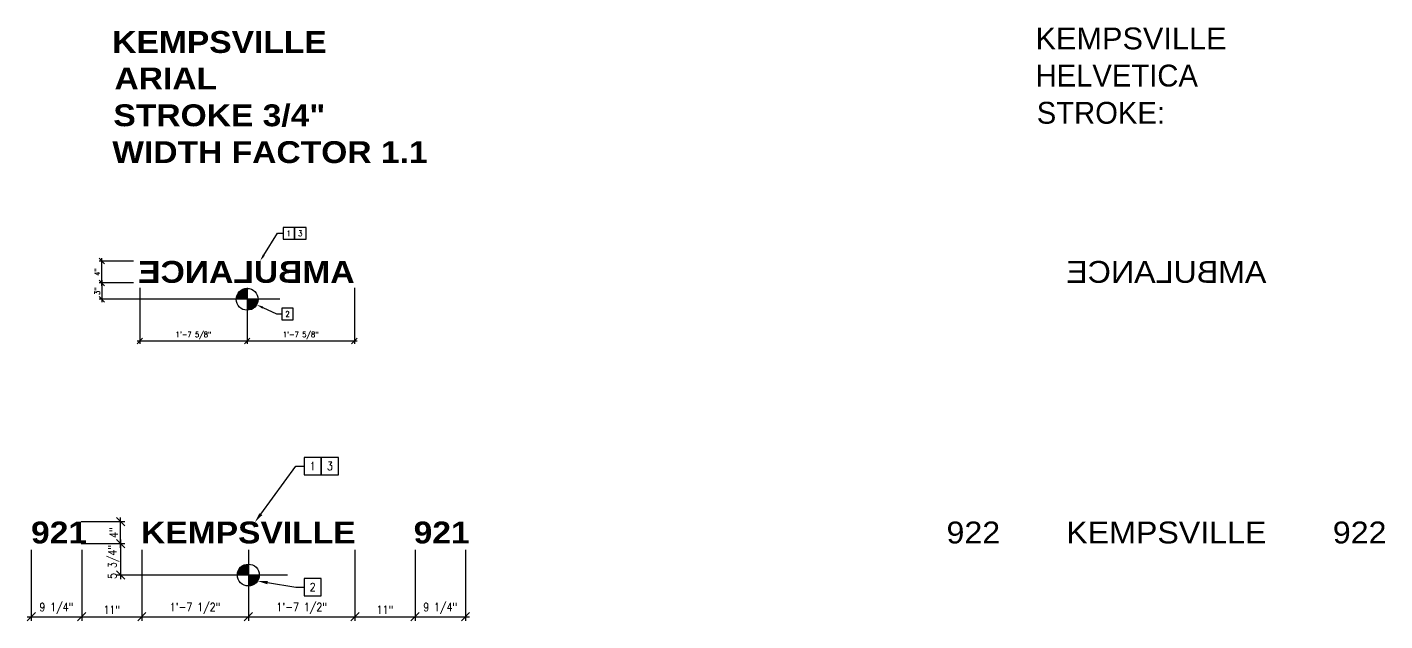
# Model space of a CAD drawing. Header units: inches. Extents: x -82 to 6902, y -1676 to 228.
# Drawn here: x 5.1 to 253.6, y 103.6 to 212.2 of the extents above; entities that cross this region are included whole.
import ezdxf
from ezdxf import colors
from ezdxf.entities.mleader import LeaderData, LeaderLine
from ezdxf.enums import TextEntityAlignment as Align
from ezdxf.math import Vec2, Vec3

# ---------------------------------------------------------------- set-up
doc = ezdxf.new("R2010")
doc.units = ezdxf.units.IN
doc.header["$LTSCALE"] = 0.5
doc.header["$MEASUREMENT"] = 0
for name, color, linetype in [('A-SHET-SYMB', 3, 'Continuous'), ('A-TEXT', 6, 'Continuous'), ('Dimensions', 1, 'Continuous'), ('TEXT - GREEN', 104, 'Continuous')]:
    doc.layers.add(name, color=color, linetype=linetype)
doc.styles.add('Kempsville1', font='ARIALBD.TTF', dxfattribs={"height": 4})
doc.styles.add('Kempsville2', font='velvethh.shx', dxfattribs={"height": 4})
doc.styles.add('TDC_Standard', font='romans.shx', dxfattribs={"width": 0.85})
doc.dimstyles.new('TDC - 12', dxfattribs={"dimscale": 12, "dimtxt": 0.125, "dimasz": 0.125, "dimexe": 0.0625, "dimexo": 0.0625, "dimgap": 0.03125, "dimtad": 1, "dimdec": 4, "dimzin": 11, "dimdsep": 46, "dimlunit": 4, "dimtxsty": 'TDC_Standard', "dimblk1": 'OBLIQUE', "dimblk2": 'OBLIQUE', "dimsah": 1, "dimcen": 0.125, "dimdle": 0.0625, "dimclrd": 1, "dimclre": 6, "dimclrt": 2, "dimadec": 0, "dimazin": 0, "dimtfac": 1.33333, "dimtdec": 4, "dimtmove": 2, "dimatfit": 2, "dimfxl": 1, "dimfrac": 2, "dimtolj": 1, "dimtzin": 11, "dimarcsym": 0})
doc.dimstyles.new('TDC - 8', dxfattribs={"dimscale": 8, "dimtxt": 0.125, "dimasz": 0.125, "dimexe": 0.0625, "dimexo": 0.0625, "dimgap": 0.03125, "dimtad": 1, "dimdec": 4, "dimzin": 11, "dimdsep": 46, "dimlunit": 4, "dimtxsty": 'TDC_Standard', "dimblk1": 'OBLIQUE', "dimblk2": 'OBLIQUE', "dimsah": 1, "dimcen": 0.125, "dimdle": 0.0625, "dimclrd": 1, "dimclre": 6, "dimclrt": 2, "dimadec": 0, "dimazin": 0, "dimtfac": 1.33333, "dimtdec": 4, "dimtmove": 2, "dimatfit": 2, "dimfxl": 1, "dimfrac": 2, "dimtolj": 1, "dimtzin": 11, "dimarcsym": 0})
doc.mleader_styles.duplicate_entry("Standard", '')

# ---------------------------------------------------------------- blocks, each defined once
blk = doc.blocks.new('_Oblique')
at = {"color": 0, "linetype": 'ByBlock', "lineweight": -2}
blk.add_line((-0.5, -0.5), (0.5, 0.5), dxfattribs=at)
blk = doc.blocks.new('*D7')
at = {"layer": 'DefPoints', "color": 0}
for p in [(5.88, 117.37), (15.11, 117.37), (15.11, 104.37)]:
    blk.add_point(p, dxfattribs=at)
at = {"layer": 'Dimensions', "color": 6, "lineweight": -2}
for p, q in [((5.88, 116.62), (5.88, 103.62)), ((15.11, 116.62), (15.11, 103.62))]:
    blk.add_line(p, q, dxfattribs=at)
at = {"layer": 'Dimensions', "color": 1, "lineweight": -2}
blk.add_line((5.13, 104.37), (15.86, 104.37), dxfattribs=at)
at = {"layer": 'Dimensions', "color": 1, "lineweight": -2, "xscale": 1.5, "yscale": 1.5, "zscale": 1.5, "rotation": 180}
blk.add_blockref('_Oblique', (5.88, 104.37), dxfattribs=at)
at = {"layer": 'Dimensions', "color": 1, "lineweight": -2, "xscale": 1.5, "yscale": 1.5, "zscale": 1.5}
blk.add_blockref('_Oblique', (15.11, 104.37), dxfattribs=at)
at = {"layer": 'Dimensions', "color": 2, "insert": (10.49, 105.89), "char_height": 1.5, "attachment_point": 5, "style": 'TDC_Standard'}
blk.add_mtext('\\A1;9 1/4"', dxfattribs=at)
blk = doc.blocks.new('*D8')
at = {"layer": 'DefPoints', "color": 0}
for p in [(15.11, 117.37), (26.11, 117.37), (26.11, 104.37)]:
    blk.add_point(p, dxfattribs=at)
at = {"layer": 'Dimensions', "color": 6, "lineweight": -2}
for p, q in [((15.11, 116.62), (15.11, 103.62)), ((26.11, 116.62), (26.11, 103.62))]:
    blk.add_line(p, q, dxfattribs=at)
at = {"layer": 'Dimensions', "color": 1, "lineweight": -2}
blk.add_line((14.36, 104.37), (26.86, 104.37), dxfattribs=at)
at = {"layer": 'Dimensions', "color": 1, "lineweight": -2, "xscale": 1.5, "yscale": 1.5, "zscale": 1.5, "rotation": 180}
blk.add_blockref('_Oblique', (15.11, 104.37), dxfattribs=at)
at = {"layer": 'Dimensions', "color": 1, "lineweight": -2, "xscale": 1.5, "yscale": 1.5, "zscale": 1.5}
blk.add_blockref('_Oblique', (26.11, 104.37), dxfattribs=at)
at = {"layer": 'Dimensions', "color": 2, "insert": (20.61, 105.64), "char_height": 1.5, "attachment_point": 5, "style": 'TDC_Standard'}
blk.add_mtext('\\A1;11"', dxfattribs=at)
blk = doc.blocks.new('*D9')
at = {"layer": 'DefPoints', "color": 0}
for p in [(26.11, 117.37), (45.61, 117.37), (45.61, 104.37)]:
    blk.add_point(p, dxfattribs=at)
at = {"layer": 'Dimensions', "color": 6, "lineweight": -2}
for p, q in [((26.11, 116.62), (26.11, 103.62)), ((45.61, 116.62), (45.61, 103.62))]:
    blk.add_line(p, q, dxfattribs=at)
at = {"layer": 'Dimensions', "color": 1, "lineweight": -2}
blk.add_line((25.36, 104.37), (46.36, 104.37), dxfattribs=at)
at = {"layer": 'Dimensions', "color": 1, "lineweight": -2, "xscale": 1.5, "yscale": 1.5, "zscale": 1.5, "rotation": 180}
blk.add_blockref('_Oblique', (26.11, 104.37), dxfattribs=at)
at = {"layer": 'Dimensions', "color": 1, "lineweight": -2, "xscale": 1.5, "yscale": 1.5, "zscale": 1.5}
blk.add_blockref('_Oblique', (45.61, 104.37), dxfattribs=at)
at = {"layer": 'Dimensions', "color": 2, "insert": (35.86, 105.89), "char_height": 1.5, "attachment_point": 5, "style": 'TDC_Standard'}
blk.add_mtext('\\A1;1\'-7 1/2"', dxfattribs=at)
blk = doc.blocks.new('*D10')
at = {"layer": 'DefPoints', "color": 0}
for p in [(45.61, 117.37), (65.11, 117.37), (65.11, 104.37)]:
    blk.add_point(p, dxfattribs=at)
at = {"layer": 'Dimensions', "color": 6, "lineweight": -2}
for p, q in [((45.61, 116.62), (45.61, 103.62)), ((65.11, 116.62), (65.11, 103.62))]:
    blk.add_line(p, q, dxfattribs=at)
at = {"layer": 'Dimensions', "color": 1, "lineweight": -2}
blk.add_line((44.86, 104.37), (65.86, 104.37), dxfattribs=at)
at = {"layer": 'Dimensions', "color": 1, "lineweight": -2, "xscale": 1.5, "yscale": 1.5, "zscale": 1.5, "rotation": 180}
blk.add_blockref('_Oblique', (45.61, 104.37), dxfattribs=at)
at = {"layer": 'Dimensions', "color": 1, "lineweight": -2, "xscale": 1.5, "yscale": 1.5, "zscale": 1.5}
blk.add_blockref('_Oblique', (65.11, 104.37), dxfattribs=at)
at = {"layer": 'Dimensions', "color": 2, "insert": (55.36, 105.89), "char_height": 1.5, "attachment_point": 5, "style": 'TDC_Standard'}
blk.add_mtext('\\A1;1\'-7 1/2"', dxfattribs=at)
blk = doc.blocks.new('*D11')
at = {"layer": 'DefPoints', "color": 0}
for p in [(65.11, 117.37), (76.11, 117.37), (76.11, 104.37)]:
    blk.add_point(p, dxfattribs=at)
at = {"layer": 'Dimensions', "color": 6, "lineweight": -2}
for p, q in [((65.11, 116.62), (65.11, 103.62)), ((76.11, 116.62), (76.11, 103.62))]:
    blk.add_line(p, q, dxfattribs=at)
at = {"layer": 'Dimensions', "color": 1, "lineweight": -2}
blk.add_line((64.36, 104.37), (76.86, 104.37), dxfattribs=at)
at = {"layer": 'Dimensions', "color": 1, "lineweight": -2, "xscale": 1.5, "yscale": 1.5, "zscale": 1.5, "rotation": 180}
blk.add_blockref('_Oblique', (65.11, 104.37), dxfattribs=at)
at = {"layer": 'Dimensions', "color": 1, "lineweight": -2, "xscale": 1.5, "yscale": 1.5, "zscale": 1.5}
blk.add_blockref('_Oblique', (76.11, 104.37), dxfattribs=at)
at = {"layer": 'Dimensions', "color": 2, "insert": (70.61, 105.64), "char_height": 1.5, "attachment_point": 5, "style": 'TDC_Standard'}
blk.add_mtext('\\A1;11"', dxfattribs=at)
blk = doc.blocks.new('*D12')
at = {"layer": 'DefPoints', "color": 0}
for p in [(76.11, 117.37), (85.34, 117.37), (85.34, 104.37)]:
    blk.add_point(p, dxfattribs=at)
at = {"layer": 'Dimensions', "color": 6, "lineweight": -2}
for p, q in [((76.11, 116.62), (76.11, 103.62)), ((85.34, 116.62), (85.34, 103.62))]:
    blk.add_line(p, q, dxfattribs=at)
at = {"layer": 'Dimensions', "color": 1, "lineweight": -2}
blk.add_line((75.36, 104.37), (86.09, 104.37), dxfattribs=at)
at = {"layer": 'Dimensions', "color": 1, "lineweight": -2, "xscale": 1.5, "yscale": 1.5, "zscale": 1.5, "rotation": 180}
blk.add_blockref('_Oblique', (76.11, 104.37), dxfattribs=at)
at = {"layer": 'Dimensions', "color": 1, "lineweight": -2, "xscale": 1.5, "yscale": 1.5, "zscale": 1.5}
blk.add_blockref('_Oblique', (85.34, 104.37), dxfattribs=at)
at = {"layer": 'Dimensions', "color": 2, "insert": (80.72, 105.89), "char_height": 1.5, "attachment_point": 5, "style": 'TDC_Standard'}
blk.add_mtext('\\A1;9 1/4"', dxfattribs=at)
blk = doc.blocks.new('*D13')
at = {"color": 6, "lineweight": -2}
for p, q in [((24.58, 169.42), (18.3, 169.42)), ((24.58, 165.4), (18.3, 165.4))]:
    blk.add_line(p, q, dxfattribs=at)
at = {"color": 1, "lineweight": -2}
blk.add_line((18.8, 164.9), (18.8, 169.92), dxfattribs=at)
at = {"layer": 'DefPoints', "color": 0}
for p in [(18.8, 169.42), (25.08, 169.42), (25.08, 165.4)]:
    blk.add_point(p, dxfattribs=at)
at = {"color": 1, "lineweight": -2}
for p, rotation in [((18.8, 169.42), 90), ((18.8, 165.4), 270)]:
    blk.add_blockref('_Oblique', p, dxfattribs=dict(at, rotation=rotation))
at = {"color": 2, "insert": (17.95, 167.41), "char_height": 1, "attachment_point": 5, "rotation": 90, "style": 'TDC_Standard'}
blk.add_mtext('\\A1;4"', dxfattribs=at)
blk = doc.blocks.new('*D24')
at = {"color": 6, "lineweight": -2}
for p, q in [((24.58, 165.4), (18.3, 165.4)), ((51.36, 162.42), (18.3, 162.42))]:
    blk.add_line(p, q, dxfattribs=at)
at = {"color": 1, "lineweight": -2}
blk.add_line((18.8, 165.9), (18.8, 161.92), dxfattribs=at)
at = {"layer": 'DefPoints', "color": 0}
for p in [(25.08, 165.4), (18.8, 162.42), (51.86, 162.42)]:
    blk.add_point(p, dxfattribs=at)
at = {"color": 1, "lineweight": -2}
for p, rotation in [((18.8, 165.4), 90), ((18.8, 162.42), 270)]:
    blk.add_blockref('_Oblique', p, dxfattribs=dict(at, rotation=rotation))
at = {"color": 2, "insert": (17.95, 163.91), "char_height": 1, "attachment_point": 5, "rotation": 90, "style": 'TDC_Standard'}
blk.add_mtext('\\A1;3"', dxfattribs=at)
blk = doc.blocks.new('*D25')
at = {"color": 6, "lineweight": -2}
for p, q in [((25.76, 164.53), (25.76, 154.3)), ((45.38, 164.53), (45.38, 154.3))]:
    blk.add_line(p, q, dxfattribs=at)
at = {"color": 1, "lineweight": -2}
blk.add_line((25.26, 154.8), (45.88, 154.8), dxfattribs=at)
at = {"layer": 'DefPoints', "color": 0}
for p in [(25.76, 165.03), (45.38, 165.03), (45.38, 154.8)]:
    blk.add_point(p, dxfattribs=at)
at = {"color": 1, "lineweight": -2, "rotation": 180}
blk.add_blockref('_Oblique', (25.76, 154.8), dxfattribs=at)
at = {"color": 1, "lineweight": -2}
blk.add_blockref('_Oblique', (45.38, 154.8), dxfattribs=at)
at = {"color": 2, "insert": (35.57, 155.82), "char_height": 1, "attachment_point": 5, "style": 'TDC_Standard'}
blk.add_mtext('\\A1;1\'-7 5/8"', dxfattribs=at)
blk = doc.blocks.new('*D26')
at = {"color": 6, "lineweight": -2}
for p, q in [((45.38, 164.53), (45.38, 154.3)), ((65.01, 164.53), (65.01, 154.3))]:
    blk.add_line(p, q, dxfattribs=at)
at = {"color": 1, "lineweight": -2}
blk.add_line((44.88, 154.8), (65.51, 154.8), dxfattribs=at)
at = {"layer": 'DefPoints', "color": 0}
for p in [(45.38, 165.03), (65.01, 165.03), (65.01, 154.8)]:
    blk.add_point(p, dxfattribs=at)
at = {"color": 1, "lineweight": -2, "rotation": 180}
blk.add_blockref('_Oblique', (45.38, 154.8), dxfattribs=at)
at = {"color": 1, "lineweight": -2}
blk.add_blockref('_Oblique', (65.01, 154.8), dxfattribs=at)
at = {"color": 2, "insert": (55.19, 155.82), "char_height": 1, "attachment_point": 5, "style": 'TDC_Standard'}
blk.add_mtext('\\A1;1\'-7 5/8"', dxfattribs=at)
blk = doc.blocks.new('*D27')
at = {"layer": 'DefPoints', "color": 0}
for p in [(14.23, 121.77), (22.23, 121.77), (14.23, 117.74)]:
    blk.add_point(p, dxfattribs=at)
at = {"layer": 'Dimensions', "color": 6, "lineweight": -2}
for p, q in [((14.98, 121.77), (22.98, 121.77)), ((14.98, 117.74), (22.98, 117.74))]:
    blk.add_line(p, q, dxfattribs=at)
at = {"layer": 'Dimensions', "color": 1, "lineweight": -2}
blk.add_line((22.23, 116.99), (22.23, 122.52), dxfattribs=at)
at = {"layer": 'Dimensions', "color": 1, "lineweight": -2, "xscale": 1.5, "yscale": 1.5, "zscale": 1.5}
for p, rotation in [((22.23, 121.77), 90), ((22.23, 117.74), 270)]:
    blk.add_blockref('_Oblique', p, dxfattribs=dict(at, rotation=rotation))
at = {"layer": 'Dimensions', "color": 2, "insert": (20.96, 119.75), "char_height": 1.5, "attachment_point": 5, "rotation": 90, "style": 'TDC_Standard'}
blk.add_mtext('\\A1;4"', dxfattribs=at)
blk = doc.blocks.new('*D28')
at = {"layer": 'DefPoints', "color": 0}
for p in [(14.23, 117.74), (22.23, 111.99), (53.54, 111.99)]:
    blk.add_point(p, dxfattribs=at)
at = {"layer": 'Dimensions', "color": 6, "lineweight": -2}
for p, q in [((14.98, 117.74), (22.98, 117.74)), ((52.79, 111.99), (21.48, 111.99))]:
    blk.add_line(p, q, dxfattribs=at)
at = {"layer": 'Dimensions', "color": 1, "lineweight": -2}
blk.add_line((22.23, 118.49), (22.23, 111.24), dxfattribs=at)
at = {"layer": 'Dimensions', "color": 1, "lineweight": -2, "xscale": 1.5, "yscale": 1.5, "zscale": 1.5}
for p, rotation in [((22.23, 117.74), 90), ((22.23, 111.99), 270)]:
    blk.add_blockref('_Oblique', p, dxfattribs=dict(at, rotation=rotation))
at = {"layer": 'Dimensions', "color": 2, "insert": (20.96, 114.4), "char_height": 1.5, "attachment_point": 5, "rotation": 90, "style": 'TDC_Standard'}
blk.add_mtext('\\A1;5 3/4"', dxfattribs=at)
blk = doc.blocks.new('Anno_Square')
blk.add_lwpolyline([(-0.197, -0.099), (0, -0.099), (0, 0.099), (-0.197, 0.099)], close=True)
at = {"color": 2, "style": 'TDC_Standard', "width": 0.851562}
blk.add_attdef('ID', text='', height=0.0938, dxfattribs=at).set_placement((-0.099, 0), align=Align.MIDDLE_CENTER)

msp = doc.modelspace()

# ---------------------------------------------------------------- linework, layer by layer
at = {"layer": 'A-TEXT', "const_width": 2}
for points in [[(45.38202, 163.42388, 0.414213562), (44.38202, 162.42388)], [(45.38202, 161.42388, 0.414213562), (46.38202, 162.42388)], [(45.6057, 112.99002, 0.414213562), (44.6057, 111.99002)], [(45.6057, 110.99002, 0.414213562), (46.6057, 111.99002)]]:
    msp.add_lwpolyline(points, format="xyb", dxfattribs=at)
at = {"layer": 'A-TEXT'}
for centre in [(45.38202, 162.42388), (45.6057, 111.99002)]:
    msp.add_circle(centre, 2, dxfattribs=at)

# ---------------------------------------------------------------- block references
at = {"layer": 'A-SHET-SYMB'}
for p, xscale, yscale, zscale, values in [((54.06156, 174.48474), 10.6664, 10.6664, 10.6664, {'ID': '1'}), ((56.16308, 174.48474), 10.6664, 10.6664, 10.6664, {'ID': '3'}), ((53.83788, 159.74151), 10.6664, 10.6664, 10.6664, {'ID': '2'}), ((58.96298, 131.92589), 15.9996, 15.9996, 15.9996, {'ID': '1'}), ((62.11526, 131.92589), 15.9996, 15.9996, 15.9996, {'ID': '3'}), ((58.96298, 109.77949), 15.9996, 15.9996, 15.9996, {'ID': '2'})]:
    msp.add_blockref('Anno_Square', p, dxfattribs=dict(at, xscale=xscale, yscale=yscale, zscale=zscale)).add_auto_attribs(values)

# ---------------------------------------------------------------- texts
for s, style, width, p in [('KEMPSVILLE', 'Kempsville1', 1.1, (20.69232, 207.47279)), ('KEMPSVILLE', 'Kempsville2', 1.05, (189.66621, 208.12381)), ('ARIAL', 'Kempsville1', 1.1, (21.10978, 200.80612)), ('STROKE 3/4"', 'Kempsville1', 1.1, (20.90787, 194.07124)), ('WIDTH FACTOR 1.1', 'Kempsville1', 1.1, (20.70596, 187.33636))]:
    msp.add_text(s, height=4, dxfattribs=dict(style=style, width=width)).set_placement(p)
at = {"style": 'Kempsville2'}
for s, p in [('HELVETICA', (189.66621, 201.32943)), ('STROKE:', (189.88864, 194.52595))]:
    msp.add_text(s, height=4, dxfattribs=at).set_placement(p)
at = {"layer": 'TEXT - GREEN', "text_generation_flag": 2, "width": 1.1}
for style, p in [('Kempsville1', (45.24042, 169.42943)), ('Kempsville2', (213.6057, 169.42943))]:
    msp.add_text('AMBULANCE', height=4, dxfattribs=dict(at, style=style)).set_placement(p, align=Align.TOP_CENTER)
at = {"layer": 'TEXT - GREEN', "width": 1.1}
for s, style, p in [('921', 'Kempsville1', (10.96646, 121.77186)), ('KEMPSVILLE', 'Kempsville1', (45.6057, 121.77186)), ('921', 'Kempsville1', (80.98584, 121.77186)), ('922', 'Kempsville2', (178.28749, 121.77186)), ('KEMPSVILLE', 'Kempsville2', (213.6057, 121.77186)), ('922', 'Kempsville2', (248.98584, 121.77186))]:
    msp.add_text(s, height=4, dxfattribs=dict(at, style=style)).set_placement(p, align=Align.TOP_CENTER)

# ---------------------------------------------------------------- dimensions: what is measured, and where the dimension line sits
for base, p2, picture, middle in [((18.79948, 169.42388), (25.07802, 169.42388), '*D13', (17.95424, 167.41103)), ((18.79948, 162.42388), (51.86265, 162.42388), '*D24', (17.95424, 163.91103))]:
    dim = msp.add_linear_dim(base=base, p1=(25.07802, 165.39818), p2=p2, angle=270, dimstyle='TDC - 8')
    dim.commit()
    dim.dimension.update_dxf_attribs({"geometry": picture, "text_midpoint": middle})
for base, p1, p2, picture, middle in [((45.38202, 154.80369), (25.75702, 165.0298), (45.38202, 165.0298), '*D25', (35.56952, 155.81559)), ((65.00702, 154.80369), (45.38202, 165.0298), (65.00702, 165.0298), '*D26', (55.19452, 155.81559))]:
    dim = msp.add_linear_dim(base=base, p1=p1, p2=p2, dimstyle='TDC - 8')
    dim.commit()
    dim.dimension.update_dxf_attribs({"geometry": picture, "text_midpoint": middle})
at = {"layer": 'Dimensions'}
dim = msp.add_linear_dim(base=(22.2281, 121.76632), p1=(14.2288, 117.74061), p2=(14.2288, 121.76632), angle=270, dimstyle='TDC - 12', dxfattribs=at)
dim.commit()
dim.dimension.update_dxf_attribs({"geometry": '*D27', "text_midpoint": (20.96025, 119.75347)})
for base, p1, p2, picture, middle in [((15.105701, 104.369819), (5.875453, 117.371156), (15.105701, 117.371156), '*D7', (10.490577, 105.887677)), ((26.1057, 104.36982), (15.1057, 117.37116), (26.1057, 117.37116), '*D8', (20.6057, 105.63768)), ((45.6057, 104.36982), (26.1057, 117.37116), (45.6057, 117.37116), '*D9', (35.8557, 105.88768)), ((65.1057, 104.36982), (45.6057, 117.37116), (65.1057, 117.37116), '*D10', (55.3557, 105.88768)), ((76.1057, 104.36982), (65.1057, 117.37116), (76.1057, 117.37116), '*D11', (70.6057, 105.63768)), ((85.335949, 104.369819), (76.105701, 117.371156), (85.335949, 117.371156), '*D12', (80.720825, 105.887677))]:
    dim = msp.add_linear_dim(base=base, p1=p1, p2=p2, dimstyle='TDC - 12', dxfattribs=at)
    dim.commit()
    dim.dimension.update_dxf_attribs({"geometry": picture, "text_midpoint": middle})
dim = msp.add_linear_dim(base=(22.2281, 111.99002), p1=(14.2288, 117.74061), p2=(53.53901, 111.99002), angle=270, dimstyle='TDC - 12', dxfattribs=at)
dim.commit()
dim.dimension.update_dxf_attribs({"geometry": '*D28', "text_midpoint": (20.96025, 114.39563), "dimtype": 160})

# ---------------------------------------------------------------- leaders
ml = msp.add_multileader_mtext('')
ml.set_content(' ', color=2, style='TDC_Standard')
ml.set_leader_properties(color=1)
ml.build(insert=Vec2(0, 0))
ml.multileader.update_dxf_attribs({"dogleg_length": 0.125, "arrow_head_size": 1.25, "scale": 8})
ctx = ml.context
ctx.base_point, ctx.scale, ctx.char_height, ctx.arrow_head_size, ctx.landing_gap_size, ctx.plane_origin = Vec3(51.96004, 174.48474), 8, 1, 1.25, 0.72, Vec3(48.89589, 169.38879)
notes = []
notes.append((ctx, [(0, (1, 1, 0), (50.96004, 174.48474), (1, 0), 1, [(0, [(47.75684, 169.42319)], 0, [])])]))
ctx.mtext.insert, ctx.mtext.flow_direction = Vec3(52.68004, 174.98474), 5
ml = msp.add_multileader_mtext('')
ml.set_content(' ', color=2, style='TDC_Standard')
ml.set_leader_properties(color=1)
ml.build(insert=Vec2(0, 0))
ml.multileader.update_dxf_attribs({"dogleg_length": 0.125, "arrow_head_size": 1.25, "scale": 8})
ctx = ml.context
ctx.base_point, ctx.scale, ctx.char_height, ctx.arrow_head_size, ctx.landing_gap_size, ctx.plane_origin = Vec3(51.73636, 159.74151), 8, 1, 1.25, 0.72, Vec3(48.67221, 154.64556)
notes.append((ctx, [(0, (1, 1, 0), (50.73636, 159.74151), (1, 0), 1, [(0, [(47.11581, 161.42691)], 0, [])])]))
ctx.mtext.insert, ctx.mtext.flow_direction = Vec3(52.45636, 160.24151), 5
ml = msp.add_multileader_mtext('')
ml.set_content('', color=2, style='TDC_Standard')
ml.set_leader_properties(color=1)
ml.build(insert=Vec2(0, 0))
ml.multileader.update_dxf_attribs({"dogleg_length": 0.125, "arrow_head_size": 1.875, "scale": 12})
ctx = ml.context
ctx.base_point, ctx.scale, ctx.char_height, ctx.arrow_head_size, ctx.landing_gap_size, ctx.plane_origin = Vec3(55.81071, 131.92589), 12, 1.5, 1.875, 1.08, Vec3(47.27848, 133.04015)
notes.append((ctx, [(0, (1, 1, 0), (54.31071, 131.92589), (1, 0), 1.5, [(0, [(46.79802, 121.62224)], 0, [])])]))
ctx.mtext.insert, ctx.mtext.flow_direction = Vec3(56.89071, 132.67589), 5
ml = msp.add_multileader_mtext('')
ml.set_content('', color=2, style='TDC_Standard')
ml.set_leader_properties(color=1)
ml.build(insert=Vec2(0, 0))
ml.multileader.update_dxf_attribs({"dogleg_length": 0.125, "arrow_head_size": 1.875, "scale": 12})
ctx = ml.context
ctx.base_point, ctx.scale, ctx.char_height, ctx.arrow_head_size, ctx.landing_gap_size, ctx.plane_origin = Vec3(55.81071, 109.77949), 12, 1.5, 1.875, 1.08, Vec3(47.27848, 110.89375)
notes.append((ctx, [(0, (1, 1, 0), (54.31071, 109.77949), (1, 0), 1.5, [(0, [(47.27848, 110.89375)], 0, [])])]))
ctx.mtext.insert, ctx.mtext.flow_direction = Vec3(56.89071, 110.52949), 5
for ctx, leaders in notes:
    for number, flags, end, landing, length, lines in leaders:
        leader = LeaderData()
        leader.index, (leader.has_last_leader_line, leader.has_dogleg_vector, leader.attachment_direction) = number, flags
        leader.last_leader_point, leader.dogleg_vector, leader.dogleg_length = Vec3(end), Vec3(landing), length
        for number, points, colour, breaks in lines:
            line = LeaderLine()
            line.index, line.vertices, line.color, line.breaks = number, Vec3.list(points), colors.encode_raw_color(colour), breaks
            leader.lines.append(line)
        ctx.leaders.append(leader)

doc.saveas('drawing.dxf')
